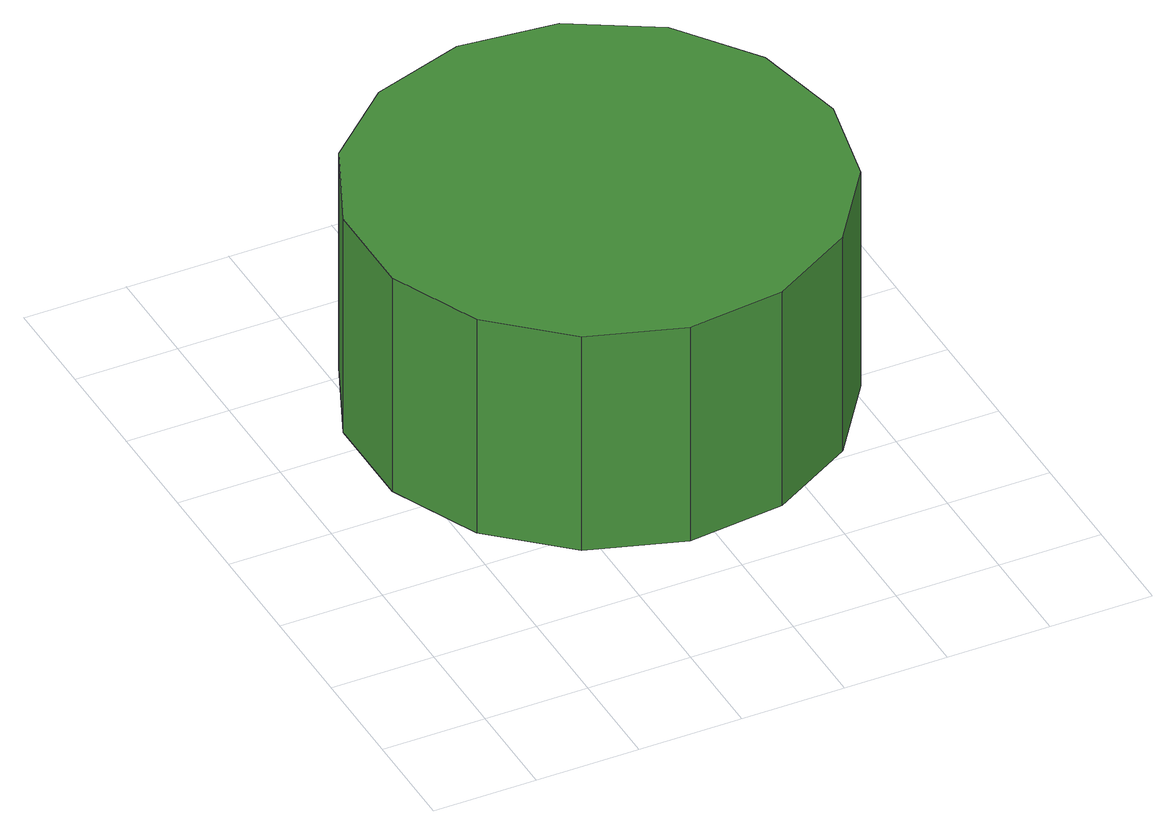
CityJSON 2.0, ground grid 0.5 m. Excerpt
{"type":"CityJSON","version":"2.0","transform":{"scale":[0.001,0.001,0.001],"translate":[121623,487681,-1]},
"CityObjects":{
"tree1":{"type":"SolitaryVegetationObject","attributes":{"function":"something"},"geometry":[{"type":"MultiSurface","lod":"1","boundaries":[[[0,1,2,3,4,5,6,7,8,9,10,11,12,13,14]],[[15,16,17,18,19,20,21,22,23,24,25,26,27,28,29]],[[0,29,28,1]],[[1,28,27,2]],[[2,27,26,3]],[[3,26,25,4]],[[4,25,24,5]],[[5,24,23,6]],[[6,23,22,7]],[[7,22,21,8]],[[8,21,20,9]],[[9,20,19,10]],[[10,19,18,11]],[[11,18,17,12]],[[12,17,16,13]],[[13,16,15,14]],[[14,15,29,0]]]}]}
},
"vertices":[
[2642,1896,1948],[2543,2362,1948],[2263,2747,1948],[1850,2985,1948],[1377,3035,1948],[923,2888,1948],[569,2569,1948],[375,2134,1948],[375,1657,1948],[569,1222,1948],[923,903,1948],[1377,756,1948],[1850,806,1948],[2263,1044,1948],[2543,1429,1948],[2543,1429,785],[2263,1044,785],[1850,806,785],[1377,756,785],[923,903,785],[569,1222,785],[375,1657,785],[375,2134,785],[569,2569,785],[923,2888,785],[1377,3035,785],[1850,2985,785],[2263,2747,785],[2543,2362,785],[2642,1896,785]
]}
